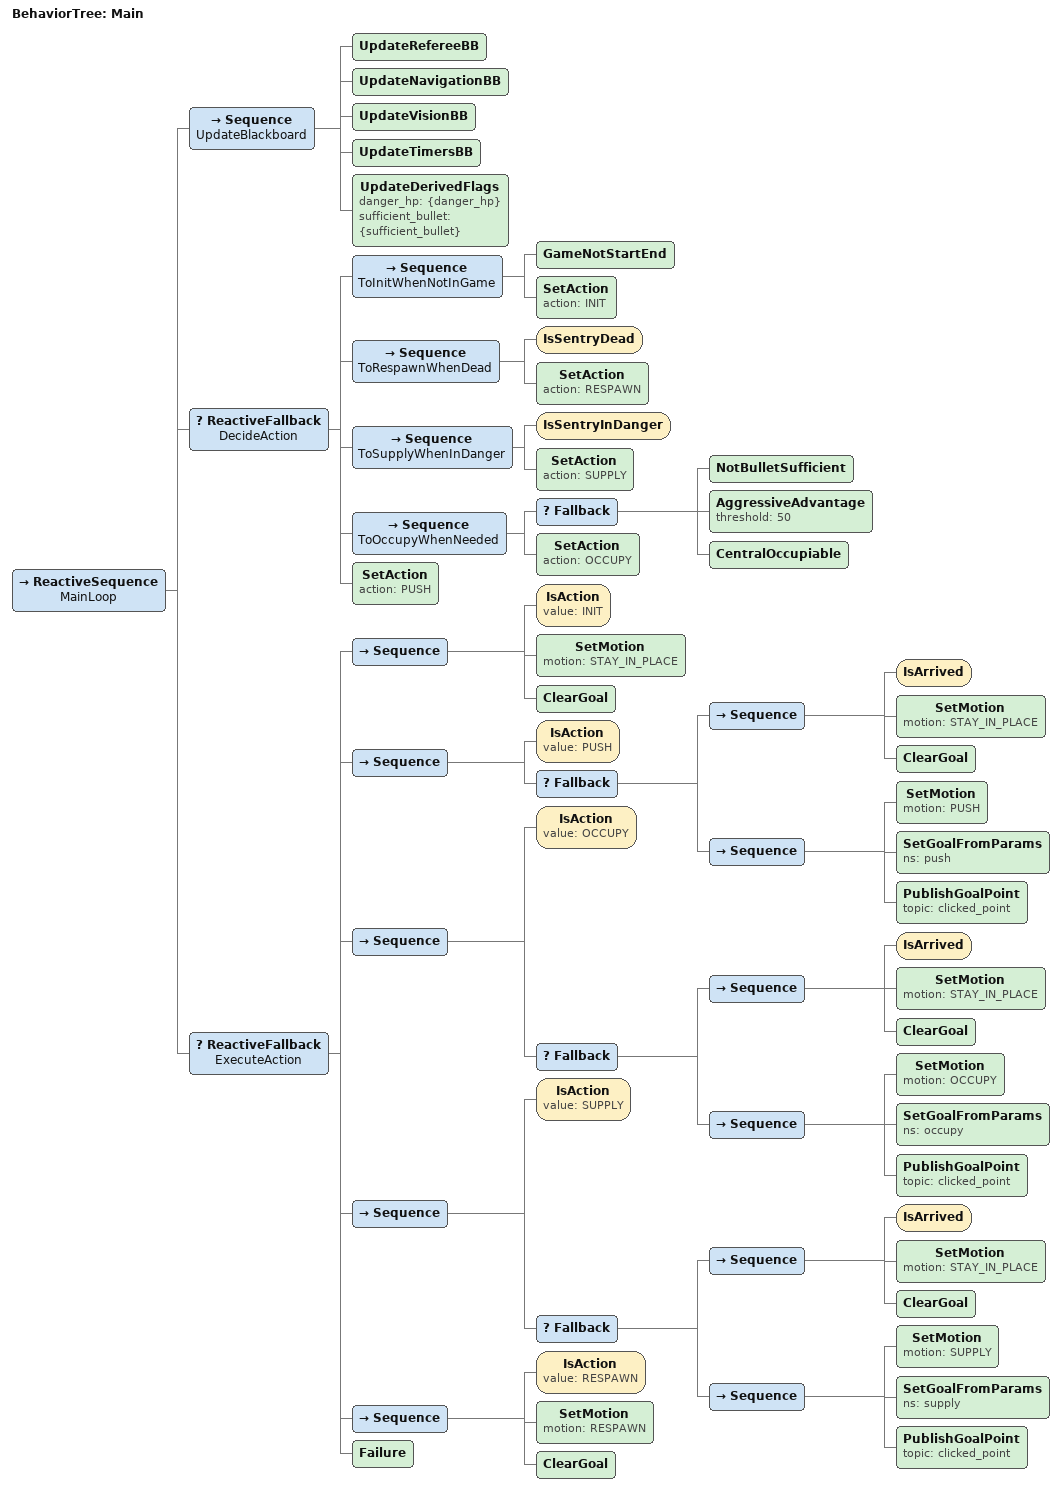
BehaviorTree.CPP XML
<root BTCPP_format="4">
  <BehaviorTree ID="Main">
    <ReactiveSequence name="MainLoop">
      <Sequence name="UpdateBlackboard">
        <UpdateRefereeBB />
        <UpdateNavigationBB />
        <UpdateVisionBB />
        <UpdateTimersBB />
        <UpdateDerivedFlags danger_hp="{danger_hp}" sufficient_bullet="{sufficient_bullet}" />
      </Sequence>

      <ReactiveFallback name="DecideAction">
        <Sequence name="ToInitWhenNotInGame">
          <GameNotStartEnd />
          <SetAction action="INIT" />
        </Sequence>

        <Sequence name="ToRespawnWhenDead">
          <IsSentryDead />
          <SetAction action="RESPAWN" />
        </Sequence>

        <Sequence name="ToSupplyWhenInDanger">
          <IsSentryInDanger />
          <SetAction action="SUPPLY" />
        </Sequence>

        <Sequence name="ToOccupyWhenNeeded">
          <Fallback>
            <NotBulletSufficient />
            <AggressiveAdvantage threshold="50" />
            <CentralOccupiable />
          </Fallback>
          <SetAction action="OCCUPY" />
        </Sequence>

        <SetAction action="PUSH" />
      </ReactiveFallback>

      <ReactiveFallback name="ExecuteAction">
        <Sequence>
          <IsAction value="INIT" />
          <SetMotion motion="STAY_IN_PLACE" />
          <ClearGoal />
        </Sequence>

        <Sequence>
          <IsAction value="PUSH" />
          <Fallback>
            <Sequence>
              <IsArrived />
              <SetMotion motion="STAY_IN_PLACE" />
              <ClearGoal />
            </Sequence>
            <Sequence>
              <SetMotion motion="PUSH" />
              <SetGoalFromParams ns="push" />
              <PublishGoalPoint topic="clicked_point" />
            </Sequence>
          </Fallback>
        </Sequence>

        <Sequence>
          <IsAction value="OCCUPY" />
          <Fallback>
            <Sequence>
              <IsArrived />
              <SetMotion motion="STAY_IN_PLACE" />
              <ClearGoal />
            </Sequence>
            <Sequence>
              <SetMotion motion="OCCUPY" />
              <SetGoalFromParams ns="occupy" />
              <PublishGoalPoint topic="clicked_point" />
            </Sequence>
          </Fallback>
        </Sequence>

        <Sequence>
          <IsAction value="SUPPLY" />
          <Fallback>
            <Sequence>
              <IsArrived />
              <SetMotion motion="STAY_IN_PLACE" />
              <ClearGoal />
            </Sequence>
            <Sequence>
              <SetMotion motion="SUPPLY" />
              <SetGoalFromParams ns="supply" />
              <PublishGoalPoint topic="clicked_point" />
            </Sequence>
          </Fallback>
        </Sequence>

        <Sequence>
          <IsAction value="RESPAWN" />
          <SetMotion motion="RESPAWN" />
          <ClearGoal />
        </Sequence>

        <Failure/>
      </ReactiveFallback>
    </ReactiveSequence>
  </BehaviorTree>
</root>
